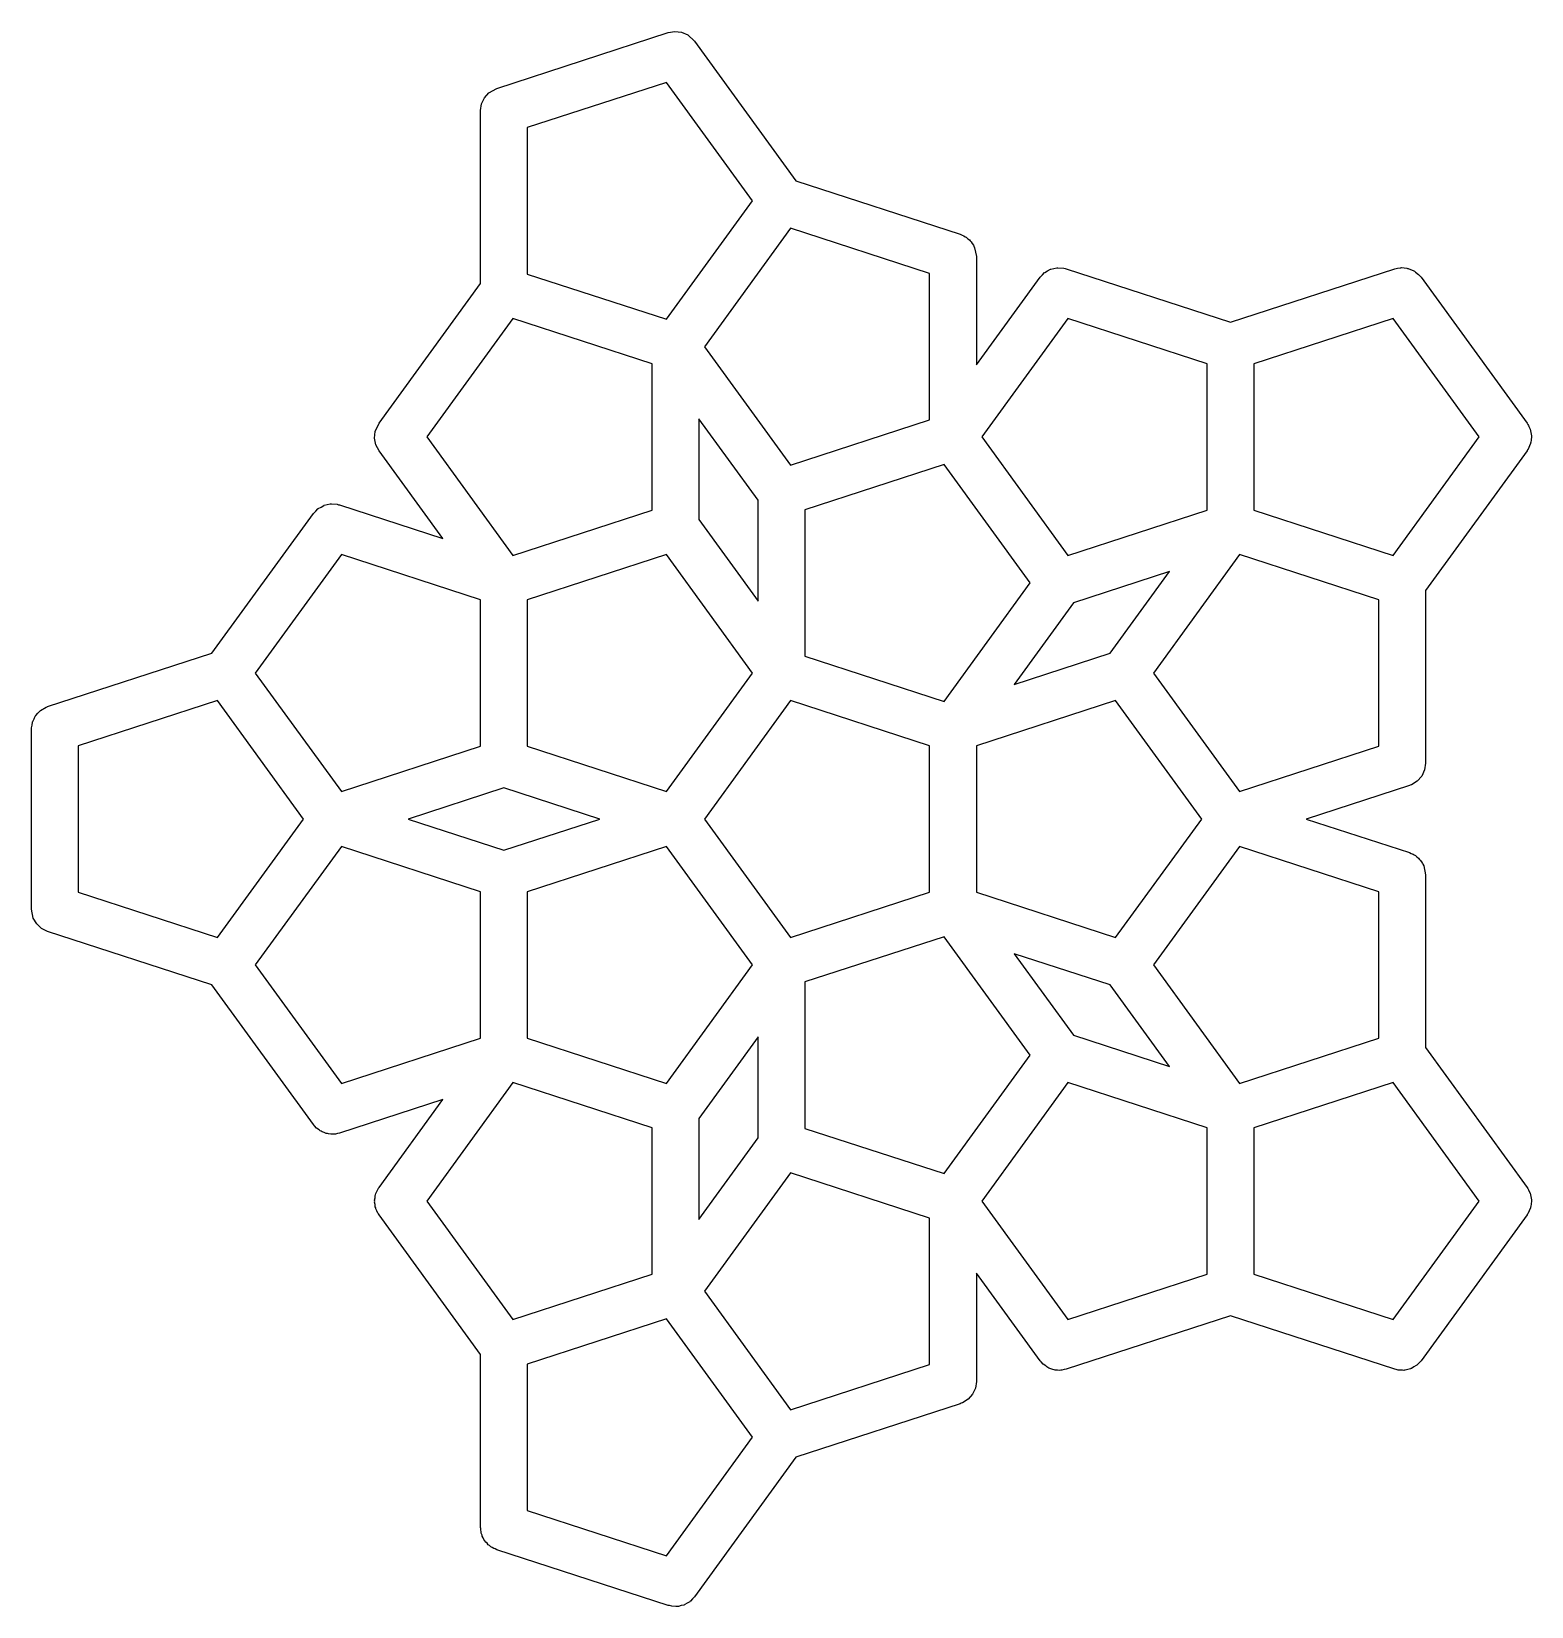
# Model space of a CAD drawing. Header units: millimetres. Extents: x 68 to 170, y 66 to 173.
import ezdxf

# ---------------------------------------------------------------- set-up
doc = ezdxf.new("R2010")
doc.units = ezdxf.units.MM
doc.layers.add('Layer_2', color=7, linetype='CONTINUOUS')

msp = doc.modelspace()

# ---------------------------------------------------------------- linework, layer by layer
at = {"layer": 'Layer_2', "color": 7}
for points in [[(112.276276, 172.474131), (112.695805, 172.292709), (113.146811, 171.874614), (120.042482, 162.383533), (131.199919, 158.758263), (131.323906, 158.697046), (131.45407, 158.650443), (131.527783, 158.596386), (131.609764, 158.55591), (131.711171, 158.461901), (131.822658, 158.380144), (131.877919, 158.30732), (131.944965, 158.245167), (132.015378, 158.126173), (132.098957, 158.01603), (132.113166, 157.960915), (132.177732, 157.8518), (132.296852, 157.24846), (132.296852, 149.886853), (136.623896, 155.842518), (136.77587, 155.998376), (136.925608, 156.156263), (136.935239, 156.161819), (136.942991, 156.169783), (137.133116, 156.275902), (137.321592, 156.384559), (137.332413, 156.387205), (137.342123, 156.392629), (137.554515, 156.440161), (137.766227, 156.490633), (137.777313, 156.490104), (137.788161, 156.492485), (137.834785, 156.486902), (138.222606, 156.465577), (138.328167, 156.427781), (138.398782, 156.419315), (149.556216, 152.794044), (160.713653, 156.419315), (160.889085, 156.449374), (161.062218, 156.490649), (161.113523, 156.487818), (161.164164, 156.496496), (161.34089, 156.475329), (161.518605, 156.465566), (161.566979, 156.448236), (161.617996, 156.442124), (161.78136, 156.371478), (161.948932, 156.311481), (161.990365, 156.281096), (162.037525, 156.260697), (162.110782, 156.192786), (162.31752, 156.041177), (162.419985, 155.906145), (162.488531, 155.842602), (169.687388, 145.934224), (169.733174, 145.847096), (169.792676, 145.768684), (169.810298, 145.700345), (169.900021, 145.529615), (169.988555, 145.081196), (169.983581, 145.028298), (169.990593, 145.001115), (169.963401, 144.814203), (169.945674, 144.626137), (169.931625, 144.595784), (169.924799, 144.548799), (169.732852, 144.13398), (169.701456, 144.098351), (169.687407, 144.068006), (162.791735, 134.576926), (162.791735, 122.845303), (162.725933, 122.392988), (162.533986, 121.978169), (162.2318, 121.635234), (161.844432, 121.392614), (161.75037, 121.366526), (161.694799, 121.335509), (154.693493, 119.060648), (161.694799, 116.785784), (161.818786, 116.724568), (161.94895, 116.677964), (162.022663, 116.623907), (162.104644, 116.583431), (162.206051, 116.489422), (162.317538, 116.407666), (162.372799, 116.334842), (162.439845, 116.272688), (162.510258, 116.153695), (162.593838, 116.043551), (162.608046, 115.988436), (162.672612, 115.879322), (162.791733, 115.275982), (162.791733, 103.544359), (169.687404, 94.053282), (169.73319, 93.966154), (169.792692, 93.887742), (169.810314, 93.819403), (169.900036, 93.648673), (169.988571, 93.200254), (169.983597, 93.147356), (169.990609, 93.120173), (169.963417, 92.933261), (169.94569, 92.745195), (169.931641, 92.714842), (169.924815, 92.667857), (169.732867, 92.253038), (169.701472, 92.217409), (169.687423, 92.187064), (162.488565, 82.278683), (162.356705, 82.143452), (162.231816, 82.001722), (162.197629, 81.980318), (162.169467, 81.951436), (162.004534, 81.859377), (161.844448, 81.75911), (161.805572, 81.748315), (161.770354, 81.728657), (161.586029, 81.687405), (161.404006, 81.636907), (161.363679, 81.637701), (161.324309, 81.62889), (161.230405, 81.640135), (160.947007, 81.645321), (160.801341, 81.691536), (160.713687, 81.70204), (149.55625, 85.327313), (138.398816, 81.70204), (138.251769, 81.676851), (138.108007, 81.636968), (138.027587, 81.638555), (137.948305, 81.624982), (137.800173, 81.642736), (137.651008, 81.645461), (137.574337, 81.669776), (137.494473, 81.679354), (137.357546, 81.738568), (137.215332, 81.783687), (137.148766, 81.828854), (137.074944, 81.860776), (137.001859, 81.928528), (136.8371, 82.040317), (136.698403, 82.209838), (136.623938, 82.278871), (132.296895, 88.234539), (132.296895, 80.872931), (132.231093, 80.420615), (132.039146, 80.005796), (131.73696, 79.662861), (131.349591, 79.420241), (131.255529, 79.394153), (131.199959, 79.363136), (120.042522, 75.737863), (113.146851, 66.246785), (113.01499, 66.111554), (112.890102, 65.969825), (112.855915, 65.94842), (112.827752, 65.919538), (112.662819, 65.827479), (112.502733, 65.727212), (112.463858, 65.716417), (112.428639, 65.696759), (112.244314, 65.655507), (112.062292, 65.605009), (112.021964, 65.605803), (111.982594, 65.596992), (111.888691, 65.608237), (111.605293, 65.613423), (111.459626, 65.659638), (111.371973, 65.670142), (99.723972, 69.454805), (99.625883, 69.503234), (99.521616, 69.536315), (99.422035, 69.603882), (99.314127, 69.657158), (99.233908, 69.731525), (99.143383, 69.792945), (99.067175, 69.886092), (98.978926, 69.967901), (98.923221, 70.062042), (98.85395, 70.146706), (98.807445, 70.257696), (98.746157, 70.361268), (98.730229, 70.442), (98.677317, 70.568272), (98.643332, 70.882124), (98.627033, 70.964608), (98.627033, 82.69623), (91.731362, 92.18731), (91.699061, 92.248773), (91.65509, 92.302518), (91.593212, 92.450192), (91.518732, 92.591919), (91.505291, 92.660039), (91.478455, 92.724084), (91.461204, 92.883262), (91.430192, 93.040338), (91.436701, 93.109471), (91.429239, 93.178503), (91.458068, 93.335986), (91.473097, 93.495397), (91.496512, 93.546009), (91.511541, 93.628109), (91.718537, 94.035626), (91.727401, 94.044966), (91.73137, 94.053538), (96.058413, 100.009203), (89.057107, 97.734342), (88.910059, 97.709154), (88.766298, 97.669271), (88.685878, 97.670858), (88.606596, 97.657285), (88.458463, 97.675039), (88.309299, 97.677764), (88.232628, 97.702079), (88.152764, 97.711657), (88.015837, 97.770871), (87.873623, 97.81599), (87.807057, 97.861157), (87.733235, 97.893079), (87.660149, 97.960831), (87.495391, 98.07262), (87.356693, 98.242141), (87.282229, 98.311174), (80.386555, 107.802251), (69.229121, 111.427525), (68.819276, 111.629878), (68.484075, 111.94062), (68.251305, 112.333987), (68.132185, 112.937327), (68.132185, 125.184757), (68.136392, 125.213734), (68.133243, 125.242841), (68.169218, 125.439358), (68.197981, 125.637073), (68.210284, 125.663645), (68.21555, 125.692448), (68.306027, 125.870568), (68.389929, 126.051892), (68.409296, 126.073852), (68.422552, 126.099967), (68.560013, 126.244911), (68.69212, 126.394829), (68.713525, 126.406788), (68.737073, 126.431633), (69.133059, 126.659918), (69.19232, 126.674047), (69.22911, 126.694578), (80.386544, 130.319849), (87.282218, 139.810929), (87.434192, 139.966787), (87.583931, 140.124675), (87.593562, 140.130231), (87.60134, 140.138195), (87.791428, 140.244293), (87.979941, 140.35297), (87.990762, 140.355616), (88.000472, 140.36104), (88.21284, 140.408567), (88.424573, 140.459045), (88.435659, 140.458515), (88.446507, 140.460897), (88.493132, 140.455314), (88.880953, 140.433989), (88.986513, 140.396193), (89.057128, 140.387726), (96.058434, 138.112862), (91.731391, 144.06853), (91.518761, 144.473139), (91.430226, 144.921557), (91.473126, 145.376617), (91.731391, 145.934747), (98.627062, 155.425825), (98.627062, 167.156926), (98.692864, 167.609242), (98.884811, 168.024061), (99.186997, 168.366996), (99.723998, 168.666729), (111.371999, 172.451395), (111.82251, 172.528587)], [(101.801996, 166.003454), (101.801996, 156.062796), (111.256127, 152.990963), (117.099099, 161.033124), (111.256127, 169.075288)], [(113.824753, 151.124745), (119.667724, 143.082582), (129.121855, 146.154415), (129.121855, 156.095073), (119.667724, 159.166907)], [(94.977895, 145.00103), (100.820866, 136.958866), (110.274997, 140.0307), (110.274997, 149.971358), (100.820866, 153.043191)], [(132.671611, 145.00103), (138.514582, 136.958866), (147.968711, 140.0307), (147.968711, 149.971358), (138.514582, 153.043191)], [(151.143711, 149.971358), (151.143711, 140.0307), (160.597842, 136.958866), (166.440813, 145.00103), (160.597842, 153.043192)], [(113.449997, 139.393123), (117.473854, 133.854756), (117.473854, 140.700556), (113.449997, 146.238923)], [(120.648854, 140.062979), (120.648854, 130.122321), (130.102986, 127.050488), (135.945957, 135.092649), (130.102986, 143.134813)], [(83.329896, 128.968934), (89.172867, 120.926773), (98.626996, 123.998606), (98.626996, 133.939264), (89.172867, 137.011098)], [(101.801996, 133.939264), (101.801996, 123.998606), (111.256128, 120.926773), (117.099099, 128.968934), (111.256128, 137.011098)], [(144.319609, 128.968934), (150.16258, 120.926773), (159.616712, 123.998606), (159.616712, 133.939264), (150.16258, 137.011098)], [(138.88934, 133.742239), (134.865483, 128.203875), (141.376225, 130.319343), (145.400083, 135.85771)], [(71.30714, 124.030883), (71.30714, 114.090225), (80.761268, 111.018391), (86.60424, 119.060555), (80.761268, 127.102717)], [(113.824753, 119.060555), (119.667724, 111.018391), (129.121855, 114.090225), (129.121855, 124.030883), (119.667724, 127.102717)], [(132.296855, 124.030883), (132.296855, 114.090225), (141.750984, 111.018391), (147.593955, 119.060555), (141.750984, 127.102717)], [(93.703754, 119.060555), (100.214496, 116.945085), (106.725238, 119.060555), (100.214496, 121.176023)], [(83.329896, 109.152174), (89.172867, 101.110013), (98.626996, 104.181847), (98.626996, 114.122504), (89.172867, 117.194338)], [(101.801996, 114.122504), (101.801996, 104.181847), (111.256127, 101.110013), (117.099099, 109.152174), (111.256127, 117.194338)], [(144.319609, 109.152174), (150.16258, 101.110013), (159.616712, 104.181847), (159.616712, 114.122504), (150.16258, 117.194338)], [(120.648854, 107.998789), (120.648854, 98.058131), (130.102986, 94.986298), (135.945957, 103.028459), (130.102986, 111.070623)], [(138.88934, 104.378868), (145.400083, 102.2634), (141.376225, 107.801765), (134.865483, 109.917235)], [(113.449997, 98.727988), (113.449997, 91.882188), (117.473854, 97.420552), (117.473854, 104.266352)], [(94.977895, 93.12008), (100.820866, 85.077916), (110.274997, 88.14975), (110.274997, 98.090408), (100.820866, 101.162242)], [(132.671611, 93.12008), (138.514582, 85.077916), (147.968711, 88.14975), (147.968711, 98.090408), (138.514582, 101.162242)], [(151.143711, 98.090408), (151.143711, 88.14975), (160.597842, 85.077916), (166.440813, 93.12008), (160.597842, 101.162242)], [(113.824753, 86.996365), (119.667724, 78.954201), (129.121855, 82.026035), (129.121855, 91.966693), (119.667724, 95.038526)], [(101.801996, 82.058314), (101.801996, 72.117656), (111.256127, 69.045823), (117.099099, 77.087984), (111.256127, 85.130148)]]:
    msp.add_lwpolyline(points, close=True, dxfattribs=at)

doc.saveas('drawing.dxf')
